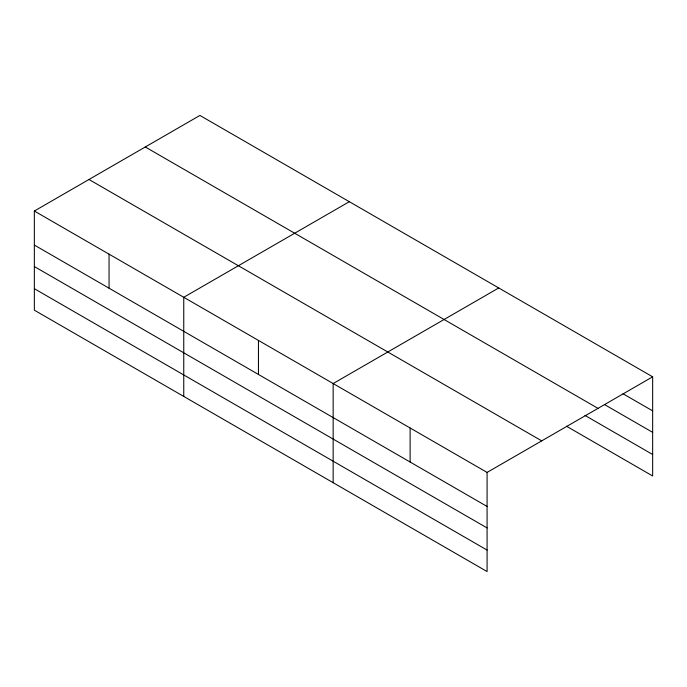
<?xml version="1.0" encoding="UTF-8"?>
<svg xmlns="http://www.w3.org/2000/svg" width="687" height="687" viewBox="0 0 687 687"><rect width="100%" height="100%" fill="white"/><g stroke="black" fill="none" stroke-linecap="round" stroke-linejoin="round"><path stroke-width="1.03" d="M34.35 211.029L487.083 472.416L487.083 571.558L34.35 310.18L34.35 211.029L199.917 115.442L652.65 376.82L652.65 475.971L566.414 426.18M349.322 201.695L183.755 297.282L183.755 396.433M498.719 287.956L333.152 383.544L333.152 482.686M487.083 472.416L652.65 376.82M622.98 393.737L652.65 410.869M604.431 404.514L652.65 432.355M145.283 146.984L598.016 408.37M584.955 415.403L652.65 454.485M88.984 179.487L541.717 440.865M34.35 245.07L487.083 506.456M34.35 266.556L487.083 527.942M34.35 288.695L487.083 550.072M410.122 427.975L410.122 462.016M258.449 340.417L258.449 374.458M109.053 254.156L109.053 288.197"/></g></svg>
